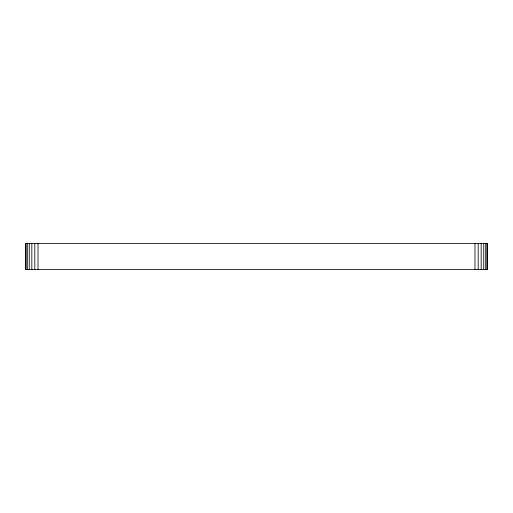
<?xml version="1.0" encoding="UTF-8"?>
<svg xmlns="http://www.w3.org/2000/svg" width="513" height="513" viewBox="0 0 513 513"><rect width="100%" height="100%" fill="white"/><g stroke="black" fill="none" stroke-linecap="round" stroke-linejoin="round"><path stroke-width="0.77" d="M486.927 243.412L486.927 269.588M485.696 243.412L485.696 269.588M483.727 243.412L483.727 269.588M481.168 243.412L481.168 269.588M478.187 243.412L478.187 269.588M474.98 243.412L474.98 269.588M38.02 243.412L38.02 269.588M34.813 243.412L34.813 269.588M31.832 243.412L31.832 269.588M29.273 243.412L29.273 269.588M27.304 243.412L27.304 269.588M26.073 243.412L26.073 269.588M487.35 243.412L25.65 243.412L25.65 269.588L487.35 269.588L487.35 243.412"/></g></svg>
